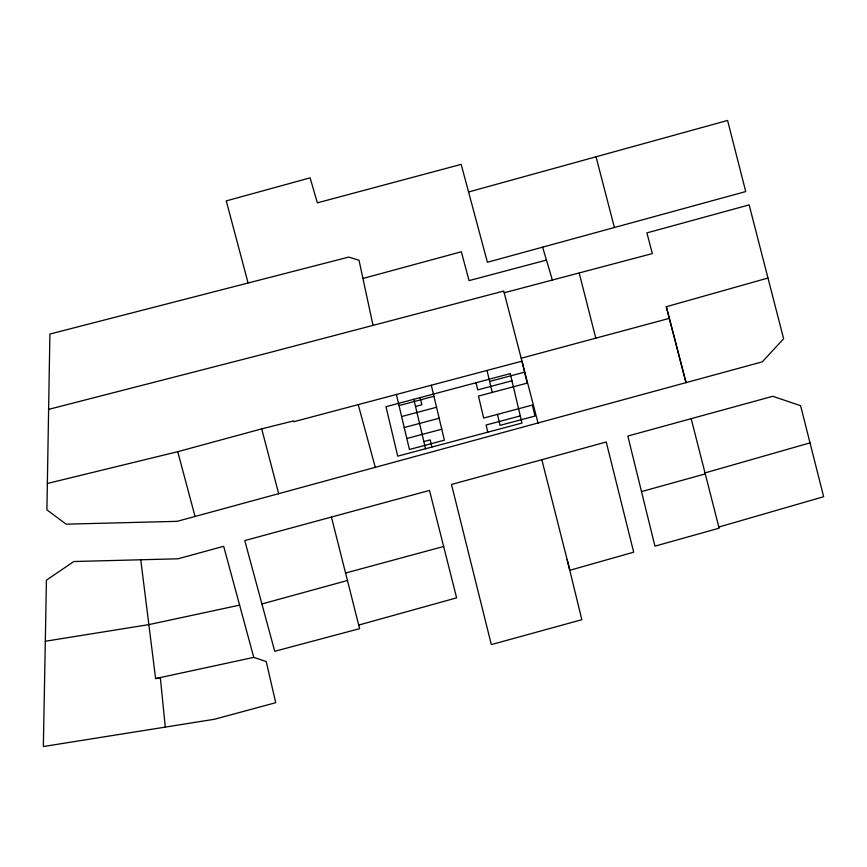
<?xml version="1.0" encoding="UTF-8"?>
<svg xmlns="http://www.w3.org/2000/svg" width="867" height="867" viewBox="0 0 867 867"><rect width="100%" height="100%" fill="white"/><g stroke="black" fill="none" stroke-linecap="round" stroke-linejoin="round"><path stroke-width="1.3" d="M373.038 325.374L359.014 260.252L348.751 257.087L49.896 334.044L46.905 509.861L66.12 524.167L177.161 521.338L762.288 361.842L783.627 338.759L749.142 204.894L646.912 232.898L652.331 253.597L504.193 292.786M45.312 641.255L46.428 580.164L73.814 561.534L177.995 558.792L223.675 546.308L253.76 657.381L266.234 661.564L275.728 702.703L214.442 719.263L43.35 746.541L45.312 641.255L148.918 624.608L239.628 605.123M666.311 306.723L686.025 382.64L666.311 306.723L767.837 278.069M718.851 527.038L823.65 496.715L800.599 405.691L772.757 396.295L627.827 436.047L654.943 546.156L719.133 528.176L691.151 418.62M810.027 442.874L705.023 472.905L705.272 473.913L641.547 491.589M468.657 191.965L727.586 120.459L745.728 191.574L487.406 262.267L461.168 164.372L317.355 202.845L310.115 177.854L226.265 200.895L248.038 282.805M358.71 625.064L456.616 597.851L429.49 490.429L244.765 540.575L274.731 651.29L359.61 628.662L331.432 517.035M541.832 459.716L606.228 441.986L633.69 552.192L569.825 570.28L541.832 459.716L451.49 484.458L491.329 644.593L581.844 619.71L567.17 559.649M262.083 603.92L347.58 580.467M362.926 278.47L461.342 251.777L469.069 280.615L546.459 260.089M47.273 483.504L177.746 451.685L261.704 428.872L293.545 420.918L293.74 421.73L521.956 361.171L503.738 291.041L266.982 353.237L48.422 409.419M345.705 573L443.644 546.481M521.197 358.244L669.367 318.352M399.015 405.572L433.944 396.273M489.638 381.447L524.557 372.149M415.521 406.45L421.871 404.759L420.181 397.606M511.953 380.776L477.75 389.879L476.048 382.726M401.627 416.55L436.545 407.252M404.228 427.529L439.157 418.23M406.84 438.507L441.758 429.208M423.855 441.574L430.216 439.883L431.907 447.036M520.287 415.9L486.094 425.014L487.785 432.167M253.76 657.381L155.605 678.579L140.747 559.703M155.605 678.579L160.352 677.81L165.283 727.099M542.634 247.193L552.42 280.247M358.255 404.748L375.346 467.541M177.746 451.685L195.053 516.494M261.704 428.872L278.708 493.778M596.019 156.689L614.4 227.533M538.114 423.356L521.956 361.171L527.169 383.127L478.454 396.089L483.667 418.046L532.381 405.084L534.982 416.062L500.064 425.35L497.452 414.383M579.243 273.192L595.792 338.163M487.026 370.469L492.239 392.426M431.332 385.295L444.37 440.187L409.441 449.485L396.414 394.593M413.819 399.297L425.556 448.738M510.251 373.623L385.978 406.71L397.715 456.15L521.988 423.063L510.251 373.623"/></g></svg>
